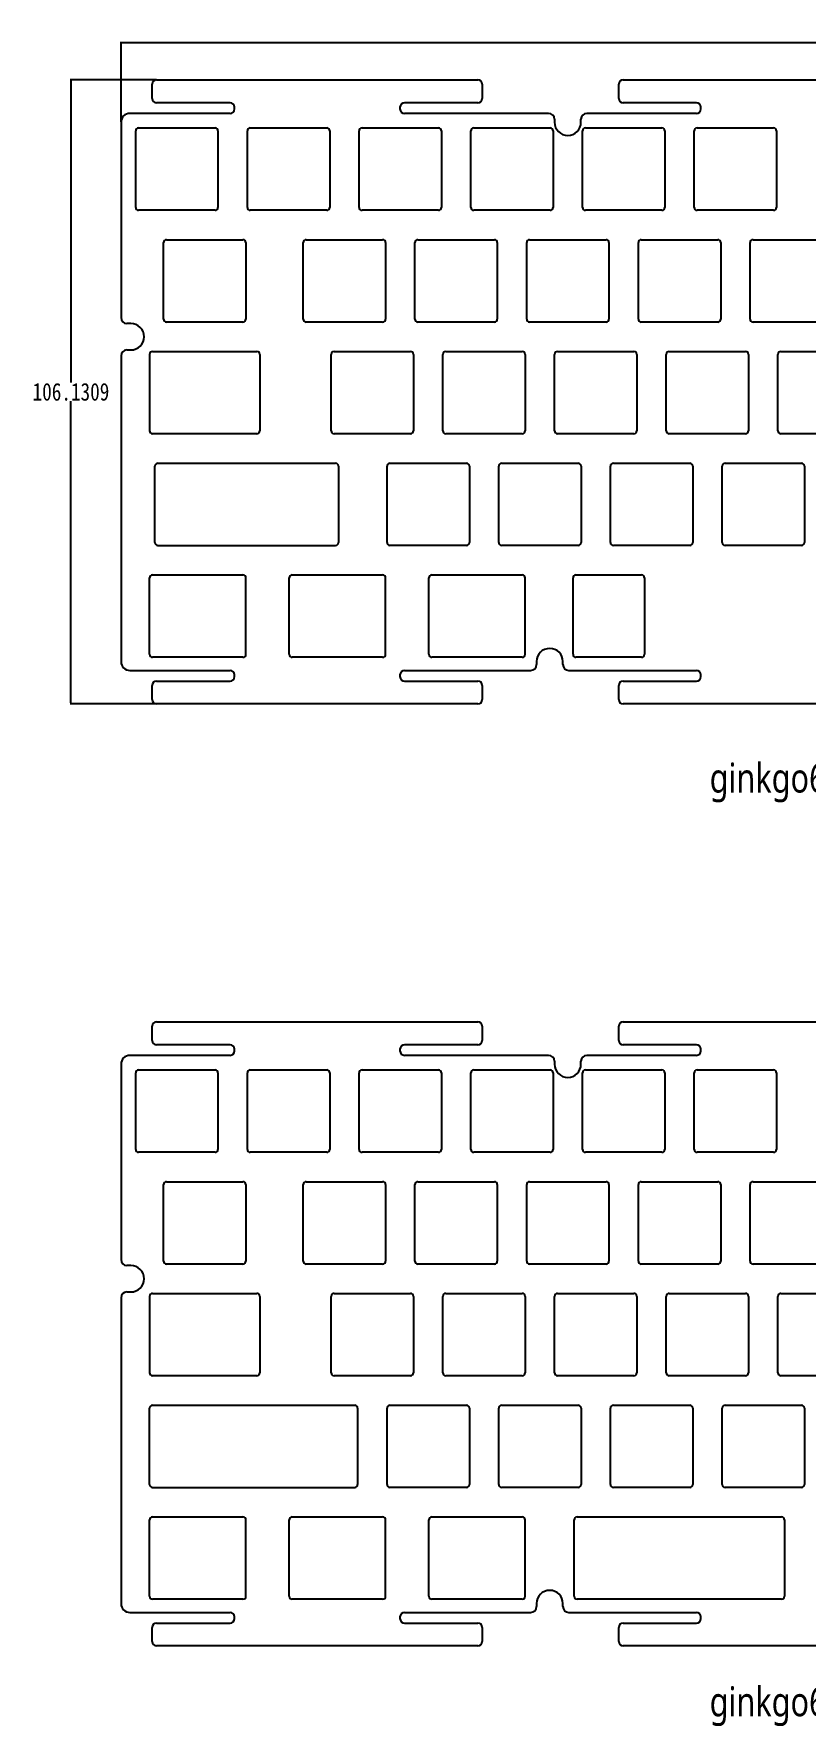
# Model space of a CAD drawing. Header units: inches. Extents: x -156 to 163, y -144 to 144.
# Drawn here: x -155.6 to -24.4, y -143.8 to 144 of the extents above; entities that cross this region are included whole.
import ezdxf

# ---------------------------------------------------------------- set-up
doc = ezdxf.new("R2010")
doc.units = ezdxf.units.IN
doc.header["$LTSCALE"] = 1.21
doc.header["$MEASUREMENT"] = 0
doc.header["$PDMODE"] = 3
doc.header["$PDSIZE"] = 0.3125
doc.layers.get('0').update_dxf_attribs({"linetype": 'CONTINUOUS'})
doc.layers.get('Defpoints').update_dxf_attribs({"linetype": 'CONTINUOUS'})
doc.styles.get("Standard").update_dxf_attribs({"font": 'txt', "width": 0.8})
doc.dimstyles.get("Standard").update_dxf_attribs({"dimtxt": 0.15625, "dimasz": 0.1875, "dimexe": 0.125, "dimexo": 0.0625, "dimgap": 0.09, "dimtad": 0, "dimtih": 1, "dimtoh": 1, "dimzin": 4, "dimdsep": 46, "dimtxsty": 'Standard', "dimcen": 0.09, "dimadec": 0, "dimazin": 0, "dimtp": 0.01, "dimtm": 0.01, "dimtfac": 1, "dimtofl": 0, "dimtmove": 0, "dimatfit": 3, "dimfxl": 1, "dimtolj": 1, "dimtzin": 4, "dimarcsym": 0})

# ---------------------------------------------------------------- blocks, each defined once
blk = doc.blocks.new('*D0')
at = {"color": 0, "lineweight": -2}
for p, q in [((-140.76, 129), (-140.76, 142.6)), ((-140.57, 142.47), (4, 142.47)), ((163.15, 142.47), (18.58, 142.47)), ((163.34, 129), (163.34, 142.6))]:
    blk.add_line(p, q, dxfattribs=at)
at = {"color": 0}
for points in [[(-140.57, 142.5), (-140.57, 142.44), (-140.76, 142.47)], [(163.15, 142.5), (163.15, 142.44), (163.34, 142.47)]]:
    blk.add_solid(points, dxfattribs=at)
at = {"layer": 'Defpoints', "color": 0}
for p in [(163.34, 142.47), (-140.76, 128.94), (163.34, 128.94)]:
    blk.add_point(p, dxfattribs=at)
at = {"color": 0, "insert": (11.29, 142.47), "char_height": 0.1562, "attachment_point": 5}
blk.add_mtext('\\A1;{\\H19.2x;304.1000}', dxfattribs=at)
blk = doc.blocks.new('*D1')
at = {"color": 0, "lineweight": -2}
for p, q in [((-134.77, 136.14), (-149.4, 136.14)), ((-149.28, 135.95), (-149.28, 84.66)), ((-149.28, 30.19), (-149.28, 81.48)), ((-134.77, 30.01), (-149.4, 30.01))]:
    blk.add_line(p, q, dxfattribs=at)
at = {"color": 0}
for points in [[(-149.31, 135.95), (-149.24, 135.95), (-149.28, 136.14)], [(-149.31, 30.19), (-149.24, 30.19), (-149.28, 30.01)]]:
    blk.add_solid(points, dxfattribs=at)
at = {"layer": 'Defpoints', "color": 0}
for p in [(-149.28, 136.14), (-134.71, 136.14), (-134.71, 30.01)]:
    blk.add_point(p, dxfattribs=at)
at = {"color": 0, "insert": (-149.28, 83.07), "char_height": 0.1562, "attachment_point": 5}
blk.add_mtext('\\A1;{\\H19.2x;106.1309}', dxfattribs=at)

msp = doc.modelspace()

# ---------------------------------------------------------------- linework, layer by layer
at = {"color": 7, "linetype": 'Continuous'}
for p, q in [((-135.46136, 132.98609), (-135.46136, 135.38609)), ((-134.71136, 136.13609), (-80.06136, 136.13609)), ((-79.31136, 135.38609), (-79.31136, 132.98609)), ((-56.11136, 132.98609), (-56.11136, 135.38609)), ((-55.36136, 136.13609), (-0.71136, 136.13609)), ((-122.21136, 130.43609), (-139.26136, 130.43609)), ((-122.21136, 132.23609), (-134.71136, 132.23609)), ((-121.46136, 131.18609), (-121.46136, 131.48609)), ((-93.31136, 131.48609), (-93.31136, 131.18609)), ((-80.06136, 132.23609), (-92.56136, 132.23609)), ((-68.02457, 130.43609), (-92.56136, 130.43609)), ((-42.86136, 130.43609), (-61.52457, 130.43609)), ((-42.86136, 132.23609), (-55.36136, 132.23609)), ((-42.11136, 131.18609), (-42.11136, 131.48609)), ((-140.76136, 128.93609), (-140.76136, 95.70415)), ((-138.26771, 114.44987), (-138.26771, 127.44987)), ((-137.76771, 127.94987), (-124.76771, 127.94987)), ((-124.26771, 127.44987), (-124.26771, 114.44987)), ((-119.26771, 114.44987), (-119.26771, 127.44987)), ((-118.76771, 127.94987), (-105.76771, 127.94987)), ((-105.26771, 127.44987), (-105.26771, 114.44987)), ((-100.26771, 114.44987), (-100.26771, 127.44987)), ((-99.76771, 127.94987), (-86.76771, 127.94987)), ((-86.26771, 127.44987), (-86.26771, 114.44987)), ((-81.26771, 114.44987), (-81.26771, 127.44987)), ((-80.76771, 127.94987), (-67.76771, 127.94987)), ((-67.26771, 127.44987), (-67.26771, 114.44987)), ((-67.02457, 129.43609), (-67.02457, 128.93609)), ((-62.52457, 128.93609), (-62.52457, 129.43609)), ((-62.26771, 114.44987), (-62.26771, 127.44987)), ((-61.76771, 127.94987), (-48.76771, 127.94987)), ((-48.26771, 127.44987), (-48.26771, 114.44987)), ((-43.26771, 114.44987), (-43.26771, 127.44987)), ((-42.76771, 127.94987), (-29.76771, 127.94987)), ((-29.26771, 127.44987), (-29.26771, 114.44987)), ((-124.76771, 113.94987), (-137.76771, 113.94987)), ((-105.76771, 113.94987), (-118.76771, 113.94987)), ((-86.76771, 113.94987), (-99.76771, 113.94987)), ((-67.76771, 113.94987), (-80.76771, 113.94987)), ((-48.76771, 113.94987), (-61.76771, 113.94987)), ((-29.76771, 113.94987), (-42.76771, 113.94987)), ((-133.52521, 95.44987), (-133.52521, 108.44987)), ((-133.02521, 108.94987), (-120.02521, 108.94987)), ((-119.52521, 108.44987), (-119.52521, 95.44987)), ((-109.76271, 95.44987), (-109.76271, 108.44987)), ((-109.26271, 108.94987), (-96.26271, 108.94987)), ((-95.76271, 108.44987), (-95.76271, 95.44987)), ((-90.76271, 95.44987), (-90.76271, 108.44987)), ((-90.26271, 108.94987), (-77.26271, 108.94987)), ((-76.76271, 108.44987), (-76.76271, 95.44987)), ((-71.76271, 95.44987), (-71.76271, 108.44987)), ((-71.26271, 108.94987), (-58.26271, 108.94987)), ((-57.76271, 108.44987), (-57.76271, 95.44987)), ((-52.76271, 95.44987), (-52.76271, 108.44987)), ((-52.26271, 108.94987), (-39.26271, 108.94987)), ((-38.76271, 108.44987), (-38.76271, 95.44987)), ((-33.76271, 95.44987), (-33.76271, 108.44987)), ((-33.26271, 108.94987), (-20.26271, 108.94987)), ((-139.09153, 94.70415), (-139.76137, 94.70415)), ((-120.02521, 94.94987), (-133.02521, 94.94987)), ((-96.26271, 94.94987), (-109.26271, 94.94987)), ((-77.26271, 94.94987), (-90.26271, 94.94987)), ((-58.26271, 94.94987), (-71.26271, 94.94987)), ((-39.26271, 94.94987), (-52.26271, 94.94987)), ((-20.26271, 94.94987), (-33.26271, 94.94987)), ((-139.76137, 90.20415), (-139.09153, 90.20415)), ((-135.90648, 89.44987), (-135.90648, 76.44987)), ((-135.40648, 89.94987), (-117.64396, 89.94987)), ((-117.14396, 89.44987), (-117.14396, 76.44987)), ((-105.02021, 76.44987), (-105.02021, 89.44987)), ((-104.52021, 89.94987), (-91.52021, 89.94987)), ((-91.02021, 89.44987), (-91.02021, 76.44987)), ((-86.02021, 76.44987), (-86.02021, 89.44987)), ((-85.52021, 89.94987), (-72.52021, 89.94987)), ((-72.02021, 89.44987), (-72.02021, 76.44987)), ((-67.02021, 76.44987), (-67.02021, 89.44987)), ((-66.52021, 89.94987), (-53.52021, 89.94987)), ((-53.02021, 89.44987), (-53.02021, 76.44987)), ((-48.02021, 76.44987), (-48.02021, 89.44987)), ((-47.52021, 89.94987), (-34.52021, 89.94987)), ((-34.02021, 89.44987), (-34.02021, 76.44987)), ((-29.02021, 76.44987), (-29.02021, 89.44987)), ((-28.52021, 89.94987), (-15.52021, 89.94987)), ((-140.76136, 89.20415), (-140.76136, 37.20515)), ((-117.64396, 75.94987), (-135.40648, 75.94987)), ((-91.52021, 75.94987), (-104.52021, 75.94987)), ((-72.52021, 75.94987), (-85.52021, 75.94987)), ((-53.52021, 75.94987), (-66.52021, 75.94987)), ((-34.52021, 75.94987), (-47.52021, 75.94987)), ((-15.52021, 75.94987), (-28.52021, 75.94987)), ((-135.0027, 57.44987), (-135.0027, 70.44987)), ((-134.5027, 70.94987), (-104.27145, 70.94987)), ((-103.77145, 70.44987), (-103.77145, 57.44987)), ((-95.51521, 57.44987), (-95.51521, 70.44987)), ((-95.01521, 70.94987), (-82.01521, 70.94987)), ((-81.51521, 70.44987), (-81.51521, 57.44987)), ((-76.51521, 57.44987), (-76.51521, 70.44987)), ((-76.01521, 70.94987), (-63.01521, 70.94987)), ((-62.51521, 70.44987), (-62.51521, 57.44987)), ((-57.51521, 57.44987), (-57.51521, 70.44987)), ((-57.01521, 70.94987), (-44.01521, 70.94987)), ((-43.51521, 70.44987), (-43.51521, 57.44987)), ((-38.51521, 57.44987), (-38.51521, 70.44987)), ((-38.01521, 70.94987), (-25.01521, 70.94987)), ((-24.51521, 70.44987), (-24.51521, 57.44987)), ((-134.5027, 56.94987), (-104.27145, 56.94987)), ((-82.01521, 56.94987), (-95.01521, 56.94987)), ((-63.01521, 56.94987), (-76.01521, 56.94987)), ((-44.01521, 56.94987), (-57.01521, 56.94987)), ((-25.01521, 56.94987), (-38.01521, 56.94987)), ((-135.39862, 51.94987), (-120.01739, 51.94987)), ((-111.64396, 51.94987), (-96.26273, 51.94987)), ((-87.89146, 51.94987), (-72.51023, 51.94987)), ((-63.37979, 51.95009), (-52.21702, 51.95009)), ((-135.89862, 38.44987), (-135.89862, 51.44987)), ((-119.51739, 38.44987), (-119.51739, 51.44987)), ((-112.14396, 38.44987), (-112.14396, 51.44987)), ((-95.76273, 38.44987), (-95.76273, 51.44987)), ((-88.39146, 38.44987), (-88.39146, 51.44987)), ((-72.01023, 38.44987), (-72.01023, 51.44987)), ((-63.87979, 38.44987), (-63.87979, 51.45009)), ((-51.71702, 51.45009), (-51.71702, 38.44987)), ((-120.01739, 37.94987), (-135.39862, 37.94987)), ((-96.26273, 37.94987), (-111.64396, 37.94987)), ((-72.51023, 37.94987), (-87.89146, 37.94987)), ((-52.21702, 37.94987), (-63.37979, 37.94987)), ((-139.26136, 35.70515), (-122.21136, 35.70515)), ((-121.46136, 34.65515), (-121.46136, 34.95515)), ((-93.31136, 34.95515), (-93.31136, 34.65515)), ((-92.56136, 35.70515), (-71.09457, 35.70515)), ((-70.09457, 37.20515), (-70.09457, 36.70515)), ((-65.59457, 36.70515), (-65.59457, 37.20515)), ((-64.59457, 35.70515), (-42.86136, 35.70515)), ((-42.11136, 34.65515), (-42.11136, 34.95515)), ((-135.46136, 30.75515), (-135.46136, 33.15515)), ((-134.71136, 33.90515), (-122.21136, 33.90515)), ((-92.56136, 33.90515), (-80.06136, 33.90515)), ((-79.31136, 33.15515), (-79.31136, 30.75515)), ((-56.11136, 30.75515), (-56.11136, 33.15515)), ((-55.36136, 33.90515), (-42.86136, 33.90515)), ((-80.06136, 30.00515), (-134.71136, 30.00515)), ((-0.71136, 30.00515), (-55.36136, 30.00515)), ((-135.46136, -27.19481), (-135.46136, -24.79481)), ((-134.71136, -24.04481), (-80.06136, -24.04481)), ((-79.31136, -24.79481), (-79.31136, -27.19481)), ((-56.11136, -27.19481), (-56.11136, -24.79481)), ((-55.36136, -24.04481), (-0.71136, -24.04481)), ((-122.21136, -27.94481), (-134.71136, -27.94481)), ((-121.46136, -28.99481), (-121.46136, -28.69481)), ((-93.31136, -28.69481), (-93.31136, -28.99481)), ((-80.06136, -27.94481), (-92.56136, -27.94481)), ((-42.86136, -27.94481), (-55.36136, -27.94481)), ((-42.11136, -28.99481), (-42.11136, -28.69481)), ((-140.76136, -31.24481), (-140.76136, -64.47675)), ((-122.21136, -29.74481), (-139.26136, -29.74481)), ((-68.02457, -29.74481), (-92.56136, -29.74481)), ((-67.02457, -30.74481), (-67.02457, -31.24481)), ((-62.52457, -31.24481), (-62.52457, -30.74481)), ((-42.86136, -29.74481), (-61.52457, -29.74481)), ((-138.26771, -45.73102), (-138.26771, -32.73102)), ((-137.76771, -32.23102), (-124.76771, -32.23102)), ((-124.26771, -32.73102), (-124.26771, -45.73102)), ((-119.26771, -45.73102), (-119.26771, -32.73102)), ((-118.76771, -32.23102), (-105.76771, -32.23102)), ((-105.26771, -32.73102), (-105.26771, -45.73102)), ((-100.26771, -45.73102), (-100.26771, -32.73102)), ((-99.76771, -32.23102), (-86.76771, -32.23102)), ((-86.26771, -32.73102), (-86.26771, -45.73102)), ((-81.26771, -45.73102), (-81.26771, -32.73102)), ((-80.76771, -32.23102), (-67.76771, -32.23102)), ((-67.26771, -32.73102), (-67.26771, -45.73102)), ((-62.26771, -45.73102), (-62.26771, -32.73102)), ((-61.76771, -32.23102), (-48.76771, -32.23102)), ((-48.26771, -32.73102), (-48.26771, -45.73102)), ((-43.26771, -45.73102), (-43.26771, -32.73102)), ((-42.76771, -32.23102), (-29.76771, -32.23102)), ((-29.26771, -32.73102), (-29.26771, -45.73102)), ((-124.76771, -46.23102), (-137.76771, -46.23102)), ((-105.76771, -46.23102), (-118.76771, -46.23102)), ((-86.76771, -46.23102), (-99.76771, -46.23102)), ((-67.76771, -46.23102), (-80.76771, -46.23102)), ((-48.76771, -46.23102), (-61.76771, -46.23102)), ((-29.76771, -46.23102), (-42.76771, -46.23102)), ((-133.52521, -64.73102), (-133.52521, -51.73102)), ((-133.02521, -51.23102), (-120.02521, -51.23102)), ((-119.52521, -51.73102), (-119.52521, -64.73102)), ((-109.76271, -64.73102), (-109.76271, -51.73102)), ((-109.26271, -51.23102), (-96.26271, -51.23102)), ((-95.76271, -51.73102), (-95.76271, -64.73102)), ((-90.76271, -64.73102), (-90.76271, -51.73102)), ((-90.26271, -51.23102), (-77.26271, -51.23102)), ((-76.76271, -51.73102), (-76.76271, -64.73102)), ((-71.76271, -64.73102), (-71.76271, -51.73102)), ((-71.26271, -51.23102), (-58.26271, -51.23102)), ((-57.76271, -51.73102), (-57.76271, -64.73102)), ((-52.76271, -64.73102), (-52.76271, -51.73102)), ((-52.26271, -51.23102), (-39.26271, -51.23102)), ((-38.76271, -51.73102), (-38.76271, -64.73102)), ((-33.76271, -64.73102), (-33.76271, -51.73102)), ((-33.26271, -51.23102), (-20.26271, -51.23102)), ((-139.09153, -65.47675), (-139.76137, -65.47675)), ((-120.02521, -65.23102), (-133.02521, -65.23102)), ((-96.26271, -65.23102), (-109.26271, -65.23102)), ((-77.26271, -65.23102), (-90.26271, -65.23102)), ((-58.26271, -65.23102), (-71.26271, -65.23102)), ((-39.26271, -65.23102), (-52.26271, -65.23102)), ((-20.26271, -65.23102), (-33.26271, -65.23102)), ((-140.76136, -70.97675), (-140.76136, -122.97575)), ((-139.76137, -69.97675), (-139.09153, -69.97675)), ((-135.90648, -70.73102), (-135.90648, -83.73102)), ((-135.40648, -70.23102), (-117.64396, -70.23102)), ((-117.14396, -70.73102), (-117.14396, -83.73102)), ((-105.02021, -83.73102), (-105.02021, -70.73102)), ((-104.52021, -70.23102), (-91.52021, -70.23102)), ((-91.02021, -70.73102), (-91.02021, -83.73102)), ((-86.02021, -83.73102), (-86.02021, -70.73102)), ((-85.52021, -70.23102), (-72.52021, -70.23102)), ((-72.02021, -70.73102), (-72.02021, -83.73102)), ((-67.02021, -83.73102), (-67.02021, -70.73102)), ((-66.52021, -70.23102), (-53.52021, -70.23102)), ((-53.02021, -70.73102), (-53.02021, -83.73102)), ((-48.02021, -83.73102), (-48.02021, -70.73102)), ((-47.52021, -70.23102), (-34.52021, -70.23102)), ((-34.02021, -70.73102), (-34.02021, -83.73102)), ((-29.02021, -83.73102), (-29.02021, -70.73102)), ((-28.52021, -70.23102), (-15.52021, -70.23102)), ((-117.64396, -84.23102), (-135.40648, -84.23102)), ((-91.52021, -84.23102), (-104.52021, -84.23102)), ((-72.52021, -84.23102), (-85.52021, -84.23102)), ((-53.52021, -84.23102), (-66.52021, -84.23102)), ((-34.52021, -84.23102), (-47.52021, -84.23102)), ((-15.52021, -84.23102), (-28.52021, -84.23102)), ((-135.90268, -102.73102), (-135.90268, -89.73102)), ((-135.40268, -89.23102), (-101.01523, -89.23102)), ((-100.51523, -89.73102), (-100.51523, -102.73102)), ((-95.51521, -102.73102), (-95.51521, -89.73102)), ((-95.01521, -89.23102), (-82.01521, -89.23102)), ((-81.51521, -89.73102), (-81.51521, -102.73102)), ((-76.51521, -102.73102), (-76.51521, -89.73102)), ((-76.01521, -89.23102), (-63.01521, -89.23102)), ((-62.51521, -89.73102), (-62.51521, -102.73102)), ((-57.51521, -102.73102), (-57.51521, -89.73102)), ((-57.01521, -89.23102), (-44.01521, -89.23102)), ((-43.51521, -89.73102), (-43.51521, -102.73102)), ((-38.51521, -102.73102), (-38.51521, -89.73102)), ((-38.01521, -89.23102), (-25.01521, -89.23102)), ((-24.51521, -89.73102), (-24.51521, -102.73102)), ((-135.40268, -103.23102), (-101.01523, -103.23102)), ((-82.01521, -103.23102), (-95.01521, -103.23102)), ((-63.01521, -103.23102), (-76.01521, -103.23102)), ((-44.01521, -103.23102), (-57.01521, -103.23102)), ((-25.01521, -103.23102), (-38.01521, -103.23102)), ((-135.89862, -121.73102), (-135.89862, -108.73102)), ((-135.39862, -108.23102), (-120.01739, -108.23102)), ((-119.51739, -121.73102), (-119.51739, -108.73102)), ((-112.14396, -121.73102), (-112.14396, -108.73102)), ((-111.64396, -108.23102), (-96.26273, -108.23102)), ((-95.76273, -121.73102), (-95.76273, -108.73102)), ((-88.39146, -121.73102), (-88.39146, -108.73102)), ((-87.89146, -108.23102), (-72.51023, -108.23102)), ((-72.01023, -121.73102), (-72.01023, -108.73102)), ((-63.67979, -121.73102), (-63.67979, -108.7308)), ((-63.17979, -108.2308), (-28.40981, -108.2308)), ((-27.90981, -108.7308), (-27.90981, -121.73102)), ((-120.01739, -122.23102), (-135.39862, -122.23102)), ((-96.26273, -122.23102), (-111.64396, -122.23102)), ((-72.51023, -122.23102), (-87.89146, -122.23102)), ((-70.09457, -122.97575), (-70.09457, -123.47575)), ((-65.59457, -123.47575), (-65.59457, -122.97575)), ((-28.40981, -122.23102), (-63.17979, -122.23102)), ((-139.26136, -124.47575), (-122.21136, -124.47575)), ((-134.71136, -126.27575), (-122.21136, -126.27575)), ((-121.46136, -125.52575), (-121.46136, -125.22575)), ((-93.31136, -125.22575), (-93.31136, -125.52575)), ((-92.56136, -124.47575), (-71.09457, -124.47575)), ((-92.56136, -126.27575), (-80.06136, -126.27575)), ((-64.59457, -124.47575), (-42.86136, -124.47575)), ((-55.36136, -126.27575), (-42.86136, -126.27575)), ((-42.11136, -125.52575), (-42.11136, -125.22575)), ((-135.46136, -129.42575), (-135.46136, -127.02575)), ((-79.31136, -127.02575), (-79.31136, -129.42575)), ((-56.11136, -129.42575), (-56.11136, -127.02575)), ((-80.06136, -130.17575), (-134.71136, -130.17575)), ((-0.71136, -130.17575), (-55.36136, -130.17575))]:
    msp.add_line(p, q, dxfattribs=at)
for centre, radius, start, end in [((-134.71136, 135.38609), 0.75, 90, 180), ((-80.06136, 135.38609), 0.75, 0, 90), ((-55.36136, 135.38609), 0.75, 90, 180), ((-134.71136, 132.98609), 0.75, 180, 270), ((-80.06136, 132.98609), 0.75, 270, 360), ((-55.36136, 132.98609), 0.75, 180, 270), ((-139.26136, 128.93609), 1.5, 90, 180), ((-122.21136, 131.48609), 0.75, 0, 90), ((-122.21136, 131.18609), 0.75, 270, 360), ((-92.56136, 131.48609), 0.75, 90, 180), ((-92.56136, 131.18609), 0.75, 180, 270), ((-68.02457, 129.43609), 1, 0, 90), ((-61.52457, 129.43609), 1, 90, 180), ((-42.86136, 131.48609), 0.75, 0, 90), ((-42.86136, 131.18609), 0.75, 270, 360), ((-137.76771, 127.44987), 0.5, 90, 180), ((-124.76771, 127.44987), 0.5, 0, 90), ((-118.76771, 127.44987), 0.5, 90, 180), ((-105.76771, 127.44987), 0.5, 0, 90), ((-99.76771, 127.44987), 0.5, 90, 180), ((-86.76771, 127.44987), 0.5, 0, 90), ((-80.76771, 127.44987), 0.5, 90, 180), ((-67.76771, 127.44987), 0.5, 0, 90), ((-64.77457, 128.93609), 2.25, 180, 360), ((-61.76771, 127.44987), 0.5, 90, 180), ((-48.76771, 127.44987), 0.5, 0, 90), ((-42.76771, 127.44987), 0.5, 90, 180), ((-29.76771, 127.44987), 0.5, 0, 90), ((-137.76771, 114.44987), 0.5, 180, 270), ((-124.76771, 114.44987), 0.5, 270, 360), ((-118.76771, 114.44987), 0.5, 180, 270), ((-105.76771, 114.44987), 0.5, 270, 360), ((-99.76771, 114.44987), 0.5, 180, 270), ((-86.76771, 114.44987), 0.5, 270, 360), ((-80.76771, 114.44987), 0.5, 180, 270), ((-67.76771, 114.44987), 0.5, 270, 360), ((-61.76771, 114.44987), 0.5, 180, 270), ((-48.76771, 114.44987), 0.5, 270, 360), ((-42.76771, 114.44987), 0.5, 180, 270), ((-29.76771, 114.44987), 0.5, 270, 360), ((-133.02521, 108.44987), 0.5, 90, 180), ((-120.02521, 108.44987), 0.5, 0, 90), ((-109.26271, 108.44987), 0.5, 90, 180), ((-96.26271, 108.44987), 0.5, 0, 90), ((-90.26271, 108.44987), 0.5, 90, 180), ((-77.26271, 108.44987), 0.5, 0, 90), ((-71.26271, 108.44987), 0.5, 90, 180), ((-58.26271, 108.44987), 0.5, 0, 90), ((-52.26271, 108.44987), 0.5, 90, 180), ((-39.26271, 108.44987), 0.5, 0, 90), ((-33.26271, 108.44987), 0.5, 90, 180), ((-139.76137, 95.70415), 1, 180.0011004, 270), ((-133.02521, 95.44987), 0.5, 180, 270), ((-120.02521, 95.44987), 0.5, 270, 360), ((-109.26271, 95.44987), 0.5, 180, 270), ((-96.26271, 95.44987), 0.5, 270, 360), ((-90.26271, 95.44987), 0.5, 180, 270), ((-77.26271, 95.44987), 0.5, 270, 360), ((-71.26271, 95.44987), 0.5, 180, 270), ((-58.26271, 95.44987), 0.5, 270, 360), ((-52.26271, 95.44987), 0.5, 180, 270), ((-39.26271, 95.44987), 0.5, 270, 360), ((-33.26271, 95.44987), 0.5, 180, 270), ((-139.09153, 92.45415), 2.25, 270, 90), ((-139.76137, 89.20415), 1, 90, 179.9988996), ((-135.40648, 89.44987), 0.5, 90, 180), ((-117.64396, 89.44987), 0.5, 0, 90), ((-104.52021, 89.44987), 0.5, 90, 180), ((-91.52021, 89.44987), 0.5, 0, 90), ((-85.52021, 89.44987), 0.5, 90, 180), ((-72.52021, 89.44987), 0.5, 0, 90), ((-66.52021, 89.44987), 0.5, 90, 180), ((-53.52021, 89.44987), 0.5, 0, 90), ((-47.52021, 89.44987), 0.5, 90, 180), ((-34.52021, 89.44987), 0.5, 0, 90), ((-28.52021, 89.44987), 0.5, 90, 180), ((-135.40648, 76.44987), 0.5, 180, 270), ((-117.64396, 76.44987), 0.5, 270, 360), ((-104.52021, 76.44987), 0.5, 180, 270), ((-91.52021, 76.44987), 0.5, 270, 360), ((-85.52021, 76.44987), 0.5, 180, 270), ((-72.52021, 76.44987), 0.5, 270, 360), ((-66.52021, 76.44987), 0.5, 180, 270), ((-53.52021, 76.44987), 0.5, 270, 360), ((-47.52021, 76.44987), 0.5, 180, 270), ((-34.52021, 76.44987), 0.5, 270, 360), ((-28.52021, 76.44987), 0.5, 180, 270), ((-134.5027, 70.44987), 0.5, 90, 180), ((-104.27145, 70.44987), 0.5, 0, 90), ((-95.01521, 70.44987), 0.5, 90, 180), ((-82.01521, 70.44987), 0.5, 0, 90), ((-76.01521, 70.44987), 0.5, 90, 180), ((-63.01521, 70.44987), 0.5, 0, 90), ((-57.01521, 70.44987), 0.5, 90, 180), ((-44.01521, 70.44987), 0.5, 0, 90), ((-38.01521, 70.44987), 0.5, 90, 180), ((-25.01521, 70.44987), 0.5, 0, 90), ((-134.5027, 57.44987), 0.5, 180, 270), ((-104.27145, 57.44987), 0.5, 270, 360), ((-95.01521, 57.44987), 0.5, 180, 270), ((-82.01521, 57.44987), 0.5, 270, 360), ((-76.01521, 57.44987), 0.5, 180, 270), ((-63.01521, 57.44987), 0.5, 270, 360), ((-57.01521, 57.44987), 0.5, 180, 270), ((-44.01521, 57.44987), 0.5, 270, 360), ((-38.01521, 57.44987), 0.5, 180, 270), ((-25.01521, 57.44987), 0.5, 270, 360), ((-135.39862, 51.44987), 0.5, 90, 180), ((-120.01739, 51.44987), 0.5, 0, 90), ((-111.64396, 51.44987), 0.5, 90, 180), ((-96.26273, 51.44987), 0.5, 0, 90), ((-87.89146, 51.44987), 0.5, 90, 180), ((-72.51023, 51.44987), 0.5, 0, 90), ((-63.37979, 51.45009), 0.5, 90, 180), ((-52.21702, 51.45009), 0.5, 0, 90), ((-135.39862, 38.44987), 0.5, 180, 270), ((-120.01739, 38.44987), 0.5, 270, 360), ((-111.64396, 38.44987), 0.5, 180, 270), ((-96.26273, 38.44987), 0.5, 270, 360), ((-87.89146, 38.44987), 0.5, 180, 270), ((-72.51023, 38.44987), 0.5, 270, 360), ((-67.84457, 37.20515), 2.25, 0, 180), ((-63.37979, 38.44987), 0.5, 180, 270), ((-52.21702, 38.44987), 0.5, 270, 360), ((-139.26136, 37.20515), 1.5, 180, 270), ((-122.21136, 34.95515), 0.75, 0, 90), ((-122.21136, 34.65515), 0.75, 270, 360), ((-92.56136, 34.95515), 0.75, 90, 180), ((-92.56136, 34.65515), 0.75, 180, 270), ((-71.09457, 36.70515), 1, 270, 360), ((-64.59457, 36.70515), 1, 180, 270), ((-42.86136, 34.95515), 0.75, 0, 90), ((-42.86136, 34.65515), 0.75, 270, 360), ((-134.71136, 33.15515), 0.75, 90, 180), ((-80.06136, 33.15515), 0.75, 0, 90), ((-55.36136, 33.15515), 0.75, 90, 180), ((-134.71136, 30.75515), 0.75, 180, 270), ((-80.06136, 30.75515), 0.75, 270, 360), ((-55.36136, 30.75515), 0.75, 180, 270), ((-134.71136, -24.79481), 0.75, 90, 180), ((-80.06136, -24.79481), 0.75, 0, 90), ((-55.36136, -24.79481), 0.75, 90, 180), ((-134.71136, -27.19481), 0.75, 180, 270), ((-122.21136, -28.69481), 0.75, 0, 90), ((-92.56136, -28.69481), 0.75, 90, 180), ((-80.06136, -27.19481), 0.75, 270, 0), ((-55.36136, -27.19481), 0.75, 180, 270), ((-42.86136, -28.69481), 0.75, 0, 90), ((-139.26136, -31.24481), 1.5, 90, 180), ((-122.21136, -28.99481), 0.75, 270, 0), ((-92.56136, -28.99481), 0.75, 180, 270), ((-68.02457, -30.74481), 1, 0, 90), ((-64.77457, -31.24481), 2.25, 180, 0), ((-61.52457, -30.74481), 1, 90, 180), ((-42.86136, -28.99481), 0.75, 270, 0), ((-137.76771, -32.73102), 0.5, 90, 180), ((-124.76771, -32.73102), 0.5, 0, 90), ((-118.76771, -32.73102), 0.5, 90, 180), ((-105.76771, -32.73102), 0.5, 0, 90), ((-99.76771, -32.73102), 0.5, 90, 180), ((-86.76771, -32.73102), 0.5, 0, 90), ((-80.76771, -32.73102), 0.5, 90, 180), ((-67.76771, -32.73102), 0.5, 0, 90), ((-61.76771, -32.73102), 0.5, 90, 180), ((-48.76771, -32.73102), 0.5, 0, 90), ((-42.76771, -32.73102), 0.5, 90, 180), ((-29.76771, -32.73102), 0.5, 0, 90), ((-137.76771, -45.73102), 0.5, 180, 270), ((-124.76771, -45.73102), 0.5, 270, 360), ((-118.76771, -45.73102), 0.5, 180, 270), ((-105.76771, -45.73102), 0.5, 270, 0), ((-99.76771, -45.73102), 0.5, 180, 270), ((-86.76771, -45.73102), 0.5, 270, 0), ((-80.76771, -45.73102), 0.5, 180, 270), ((-67.76771, -45.73102), 0.5, 270, 360), ((-61.76771, -45.73102), 0.5, 180, 270), ((-48.76771, -45.73102), 0.5, 270, 0), ((-42.76771, -45.73102), 0.5, 180, 270), ((-29.76771, -45.73102), 0.5, 270, 360), ((-133.02521, -51.73102), 0.5, 90, 180), ((-120.02521, -51.73102), 0.5, 0, 90), ((-109.26271, -51.73102), 0.5, 90, 180), ((-96.26271, -51.73102), 0.5, 0, 90), ((-90.26271, -51.73102), 0.5, 90, 180), ((-77.26271, -51.73102), 0.5, 0, 90), ((-71.26271, -51.73102), 0.5, 90, 180), ((-58.26271, -51.73102), 0.5, 0, 90), ((-52.26271, -51.73102), 0.5, 90, 180), ((-39.26271, -51.73102), 0.5, 0, 90), ((-33.26271, -51.73102), 0.5, 90, 180), ((-139.76137, -64.47675), 1, 180.0011004, 270), ((-139.09153, -67.72675), 2.25, 270, 90), ((-133.02521, -64.73102), 0.5, 180, 270), ((-120.02521, -64.73102), 0.5, 270, 360), ((-109.26271, -64.73102), 0.5, 180, 270), ((-96.26271, -64.73102), 0.5, 270, 360), ((-90.26271, -64.73102), 0.5, 180, 270), ((-77.26271, -64.73102), 0.5, 270, 360), ((-71.26271, -64.73102), 0.5, 180, 270), ((-58.26271, -64.73102), 0.5, 270, 360), ((-52.26271, -64.73102), 0.5, 180, 270), ((-39.26271, -64.73102), 0.5, 270, 0), ((-33.26271, -64.73102), 0.5, 180, 270), ((-139.76137, -70.97675), 1, 90, 179.9988996), ((-135.40648, -70.73102), 0.5, 90, 180), ((-117.64396, -70.73102), 0.5, 0, 90), ((-104.52021, -70.73102), 0.5, 90, 180), ((-91.52021, -70.73102), 0.5, 0, 90), ((-85.52021, -70.73102), 0.5, 90, 180), ((-72.52021, -70.73102), 0.5, 0, 90), ((-66.52021, -70.73102), 0.5, 90, 180), ((-53.52021, -70.73102), 0.5, 0, 90), ((-47.52021, -70.73102), 0.5, 90, 180), ((-34.52021, -70.73102), 0.5, 0, 90), ((-28.52021, -70.73102), 0.5, 90, 180), ((-135.40648, -83.73102), 0.5, 180, 270), ((-117.64396, -83.73102), 0.5, 270, 0), ((-104.52021, -83.73102), 0.5, 180, 270), ((-91.52021, -83.73102), 0.5, 270, 360), ((-85.52021, -83.73102), 0.5, 180, 270), ((-72.52021, -83.73102), 0.5, 270, 360), ((-66.52021, -83.73102), 0.5, 180, 270), ((-53.52021, -83.73102), 0.5, 270, 0), ((-47.52021, -83.73102), 0.5, 180, 270), ((-34.52021, -83.73102), 0.5, 270, 0), ((-28.52021, -83.73102), 0.5, 180, 270), ((-135.40268, -89.73102), 0.5, 90, 180), ((-101.01523, -89.73102), 0.5, 0, 90), ((-95.01521, -89.73102), 0.5, 90, 180), ((-82.01521, -89.73102), 0.5, 0, 90), ((-76.01521, -89.73102), 0.5, 90, 180), ((-63.01521, -89.73102), 0.5, 0, 90), ((-57.01521, -89.73102), 0.5, 90, 180), ((-44.01521, -89.73102), 0.5, 0, 90), ((-38.01521, -89.73102), 0.5, 90, 180), ((-25.01521, -89.73102), 0.5, 0, 90), ((-135.40268, -102.73102), 0.5, 180, 270), ((-101.01523, -102.73102), 0.5, 270, 0), ((-95.01521, -102.73102), 0.5, 180, 270), ((-82.01521, -102.73102), 0.5, 270, 0), ((-76.01521, -102.73102), 0.5, 180, 270), ((-63.01521, -102.73102), 0.5, 270, 0), ((-57.01521, -102.73102), 0.5, 180, 270), ((-44.01521, -102.73102), 0.5, 270, 0), ((-38.01521, -102.73102), 0.5, 180, 270), ((-25.01521, -102.73102), 0.5, 270, 0), ((-135.39862, -108.73102), 0.5, 90, 180), ((-120.01739, -108.73102), 0.5, 0, 90), ((-111.64396, -108.73102), 0.5, 90, 180), ((-96.26273, -108.73102), 0.5, 0, 90), ((-87.89146, -108.73102), 0.5, 90, 180), ((-72.51023, -108.73102), 0.5, 0, 90), ((-63.17979, -108.7308), 0.5, 90, 180), ((-28.40981, -108.7308), 0.5, 0, 90), ((-67.84457, -122.97575), 2.25, 0, 180), ((-139.26136, -122.97575), 1.5, 180, 270), ((-135.39862, -121.73102), 0.5, 180, 270), ((-120.01739, -121.73102), 0.5, 270, 0), ((-111.64396, -121.73102), 0.5, 180, 270), ((-96.26273, -121.73102), 0.5, 270, 0), ((-87.89146, -121.73102), 0.5, 180, 270), ((-72.51023, -121.73102), 0.5, 270, 0), ((-71.09457, -123.47575), 1, 270, 0), ((-64.59457, -123.47575), 1, 180, 270), ((-63.17979, -121.73102), 0.5, 180, 270), ((-28.40981, -121.73102), 0.5, 270, 0), ((-134.71136, -127.02575), 0.75, 90, 180), ((-122.21136, -125.22575), 0.75, 0, 90), ((-122.21136, -125.52575), 0.75, 270, 0), ((-92.56136, -125.22575), 0.75, 90, 180), ((-92.56136, -125.52575), 0.75, 180, 270), ((-80.06136, -127.02575), 0.75, 0, 90), ((-55.36136, -127.02575), 0.75, 90, 180), ((-42.86136, -125.22575), 0.75, 0, 90), ((-42.86136, -125.52575), 0.75, 270, 0), ((-134.71136, -129.42575), 0.75, 180, 270), ((-80.06136, -129.42575), 0.75, 270, 0), ((-55.36136, -129.42575), 0.75, 180, 270)]:
    msp.add_arc(centre, radius, start, end, dxfattribs=at)

# ---------------------------------------------------------------- texts
at = {"char_height": 5, "attachment_point": 1}
for s, insert, width in [('{\\fMicrosoft YaHei|b0|i0|c134|p34;ginkgo65pro  PC及POM热插拨定位板图纸-20230105}', (-40.63855, 19.93779), 146.6540374), ('{\\fMicrosoft YaHei|b0|i0|c134|p34;ginkgo65pro  PC及POM焊接定位板图纸-20230203}', (-40.63855, -137.13368), 155.0917722)]:
    msp.add_mtext(s, dxfattribs=dict(at, insert=insert, width=width))

# ---------------------------------------------------------------- dimensions: what is measured, and where the dimension line sits
dim = msp.add_linear_dim(base=(163.33864, 142.4707), p1=(-140.76136, 128.93609), p2=(163.33864, 128.93609), text='{\\H19.2x;<>}', dimstyle='Standard', override={"dimdec": 4, "dimzin": 0, "dimcen": 0.198, "dimtp": 0, "dimtm": 0, "dimtdec": 4, "dimtzin": 0})
dim.commit()
dim.dimension.update_dxf_attribs({"geometry": '*D0', "text_midpoint": (11.28864, 142.4707)})
dim = msp.add_linear_dim(base=(-149.27521, 136.13609), p1=(-134.71136, 30.00515), p2=(-134.71136, 136.13609), angle=90, text='{\\H19.2x;<>}', dimstyle='Standard', override={"dimdec": 4, "dimzin": 0, "dimcen": 0.198, "dimtp": 0, "dimtm": 0, "dimtdec": 4, "dimtzin": 0})
dim.commit()
dim.dimension.update_dxf_attribs({"geometry": '*D1', "text_midpoint": (-149.27521, 83.07062)})

doc.saveas('drawing.dxf')
